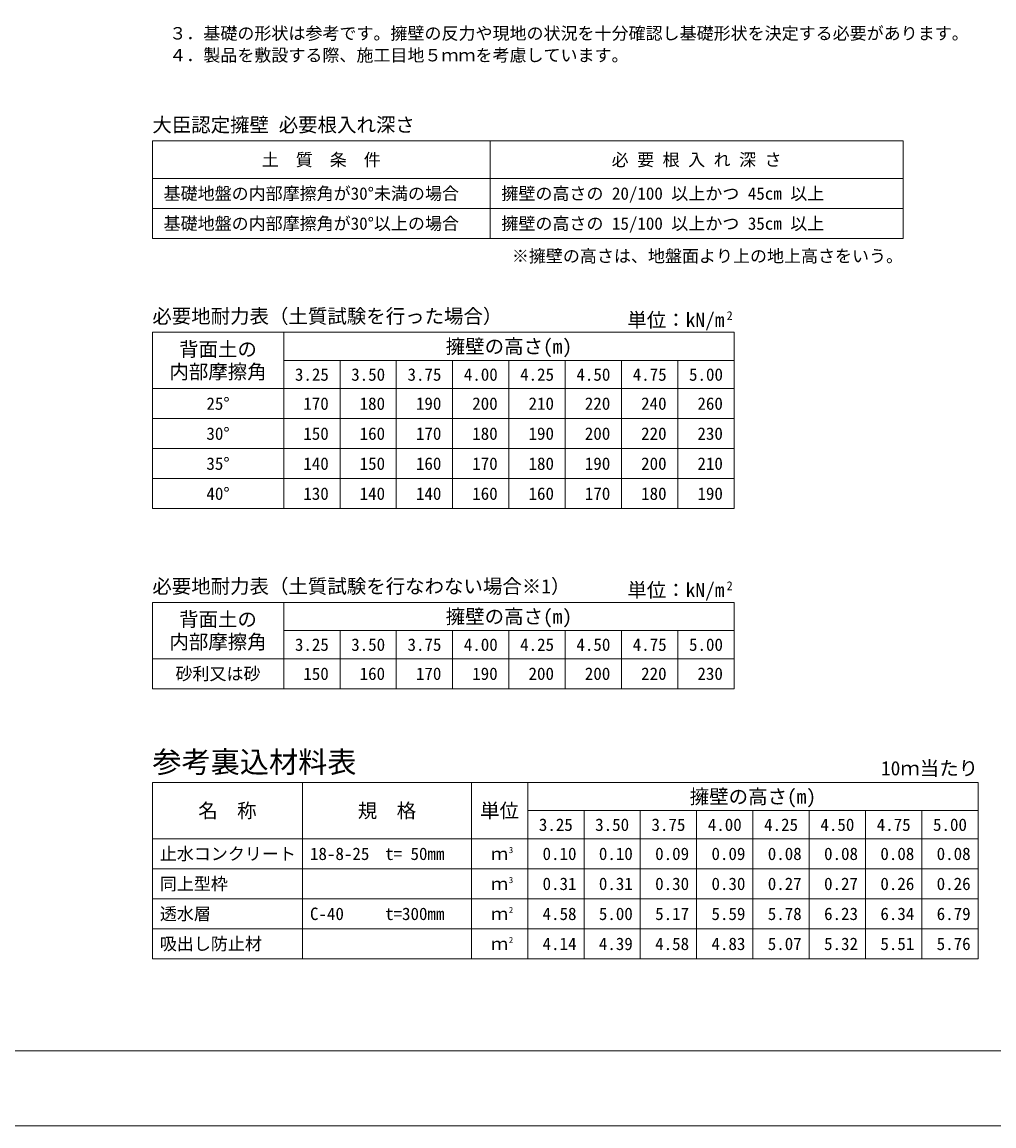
# Model space of a CAD drawing. Units: millimetres at full size; details may follow other scales. Extents: x 0 to 42050, y 0 to 29700.
# Drawn here: x 21025 to 33970, y 0 to 14712 of the extents above; entities that cross this region are included whole.
import ezdxf
from ezdxf.enums import TextEntityAlignment as Align

# ---------------------------------------------------------------- set-up
doc = ezdxf.new("R2010")
doc.units = ezdxf.units.MM
doc.header["$LTSCALE"] = 50
for name, color, linetype, lineweight in [('D-DOC', 7, 'Continuous', 13), ('D-MTR-FRAM', 7, 'Continuous', 13), ('D-MTR-LINE', 7, 'Continuous', 13), ('D-TTL', 2, 'Continuous', 13), ('D-TTL-TXT', 7, 'Continuous', 13)]:
    doc.layers.add(name, color=color, linetype=linetype, lineweight=lineweight)
doc.layers.add('D-MTR', color=7, linetype='Continuous')
doc.layers.add('D-MTR-TXT', color=7, linetype='Continuous')
doc.styles.add('ＭＳ ゴシック', font='')
doc.styles.get('ＭＳ ゴシック').set_extended_font_data('MS Gothic')

msp = doc.modelspace()

# ---------------------------------------------------------------- linework, layer by layer
at = {"layer": 'D-DOC'}
for p, q in [((22760, 13126.95), (32760, 13126.95)), ((22760, 13126.95), (22760, 11826.95)), ((27260, 13126.95), (27260, 11826.95)), ((32760, 13126.95), (32760, 11826.95)), ((22760, 12626.95), (32760, 12626.95)), ((22760, 12226.95), (32760, 12226.95)), ((22760, 11826.95), (32760, 11826.95))]:
    msp.add_line(p, q, dxfattribs=at)
at = {"layer": 'D-MTR-FRAM'}
for p, q in [((22760, 10576.95), (30510, 10576.95)), ((22760, 10576.95), (22760, 8226.95)), ((24510, 10201.95), (30510, 10201.95)), ((22760, 6976.95), (30510, 6976.95)), ((22760, 6976.95), (22760, 5826.95)), ((24510, 6601.95), (30510, 6601.95)), ((22760, 4576.95), (33760, 4576.95)), ((22760, 4576.95), (22760, 2226.95)), ((33760, 4576.95), (33760, 2226.95)), ((27760, 4201.95), (33760, 4201.95))]:
    msp.add_line(p, q, dxfattribs=at)
at = {"layer": 'D-MTR-LINE'}
for p, q in [((24510, 10576.95), (24510, 8226.95)), ((30510, 10576.95), (30510, 8226.95)), ((25260, 10201.95), (25260, 8226.95)), ((26010, 10201.95), (26010, 8226.95)), ((26760, 10201.95), (26760, 8226.95)), ((27510, 10201.95), (27510, 8226.95)), ((28260, 10201.95), (28260, 8226.95)), ((29010, 10201.95), (29010, 8226.95)), ((29760, 10201.95), (29760, 8226.95)), ((22760, 9826.95), (30510, 9826.95)), ((22760, 9426.95), (30510, 9426.95)), ((22760, 9026.95), (30510, 9026.95)), ((22760, 8626.95), (30510, 8626.95)), ((22760, 8226.95), (30510, 8226.95)), ((24510, 6976.95), (24510, 5826.95)), ((30510, 6976.95), (30510, 5826.95)), ((25260, 6601.95), (25260, 5826.95)), ((26010, 6601.95), (26010, 5826.95)), ((26760, 6601.95), (26760, 5826.95)), ((27510, 6601.95), (27510, 5826.95)), ((28260, 6601.95), (28260, 5826.95)), ((29010, 6601.95), (29010, 5826.95)), ((29760, 6601.95), (29760, 5826.95)), ((22760, 6226.95), (30510, 6226.95)), ((22760, 5826.95), (30510, 5826.95)), ((24760, 4576.95), (24760, 2226.95)), ((27010, 4576.95), (27010, 2226.95)), ((27760, 4576.95), (27760, 2226.95)), ((28510, 4201.95), (28510, 2226.95)), ((29260, 4201.95), (29260, 2226.95)), ((30010, 4201.95), (30010, 2226.95)), ((30760, 4201.95), (30760, 2226.95)), ((31510, 4201.95), (31510, 2226.95)), ((32260, 4201.95), (32260, 2226.95)), ((33010, 4201.95), (33010, 2226.95)), ((22760, 3826.95), (33760, 3826.95)), ((22760, 3426.95), (33760, 3426.95)), ((22760, 3026.95), (33760, 3026.95)), ((22760, 2626.95), (33760, 2626.95)), ((22760, 2226.95), (33760, 2226.95))]:
    msp.add_line(p, q, dxfattribs=at)
at = {"layer": 'D-TTL'}
for points in [[(0, 0), (42050, 0), (42050, 29700), (0, 29700)], [(1000, 1000), (41050, 1000), (41050, 28700), (1000, 28700)]]:
    msp.add_lwpolyline(points, close=True, dxfattribs=at)

# ---------------------------------------------------------------- texts
at = {"layer": 'D-DOC', "style": 'ＭＳ ゴシック'}
for s, p in [('\u3000３．基礎の形状は参考です。擁壁の反力や現地の状況を十分確認し基礎形状を決定する必要があります。', (22760, 14645.24)), ('\u3000４．製品を敷設する際、施工目地５ｍｍを考慮しています。', (22760, 14353.57))]:
    msp.add_text(s, height=166.1, dxfattribs=at).set_placement(p, align=Align.TOP_LEFT)
for s, p in [('大臣認定擁壁 必要根入れ深さ', (22760, 13190.53)), ('必要地耐力表（土質試験を行った場合）', (22760, 10640.53)), ('必要地耐力表（土質試験を行なわない場合※1）', (22760, 7040.53))]:
    msp.add_text(s, height=189.9, dxfattribs=at).set_placement(p, align=Align.BOTTOM_LEFT)
for s, p in [('土\u3000質\u3000条\u3000件', (25010, 12876.95)), ('必 要 根 入 れ 深 さ', (30010, 12876.95))]:
    msp.add_text(s, height=166.1, dxfattribs=at).set_placement(p, align=Align.MIDDLE_CENTER)
for s, p in [('基礎地盤の内部摩擦角が30°未満の場合', (22910, 12426.95)), ('擁壁の高さの 20/100 以上かつ 45cm 以上', (27410, 12426.95)), ('基礎地盤の内部摩擦角が30°以上の場合', (22910, 12026.95)), ('擁壁の高さの 15/100 以上かつ 35cm 以上', (27410, 12026.95))]:
    msp.add_text(s, height=166.1, dxfattribs=at).set_placement(p, align=Align.MIDDLE_LEFT)
msp.add_text('※擁壁の高さは、地盤面より上の地上高さをいう。', height=166.1, dxfattribs=at).set_placement((32760, 11676.95), align=Align.TOP_RIGHT)
at = {"layer": 'D-MTR', "style": 'ＭＳ ゴシック'}
for s, p in [('単位：kN/m ', (30510, 10590.53)), ('単位：kN/m ', (30510, 6990.53)), ('10ｍ当たり', (33760, 4615.53))]:
    msp.add_text(s, height=189.9, dxfattribs=at).set_placement(p, align=Align.BOTTOM_RIGHT)
msp.add_text('参考裏込材料表', height=284.8, dxfattribs=at).set_placement((22760, 4622.32), align=Align.BOTTOM_LEFT)
at = {"layer": 'D-MTR-TXT', "style": 'ＭＳ ゴシック'}
for s, height, p in [('背面土の', 189.9, (23635, 10351.95)), ('擁壁の高さ(m)', 189.9, (27510, 10389.45)), ('内部摩擦角', 189.9, (23635, 10051.95)), ('3.25', 166.1, (24885, 10014.45)), ('3.50', 166.1, (25635, 10014.45)), ('3.75', 166.1, (26385, 10014.45)), ('4.00', 166.1, (27135, 10014.45)), ('4.25', 166.1, (27885, 10014.45)), ('4.50', 166.1, (28635, 10014.45)), ('4.75', 166.1, (29385, 10014.45)), ('5.00', 166.1, (30135, 10014.45)), ('25°', 166.1, (23635, 9626.95)), ('30°', 166.1, (23635, 9226.95)), ('35°', 166.1, (23635, 8826.95)), ('40°', 166.1, (23635, 8426.95)), ('背面土の', 189.9, (23635, 6751.95)), ('擁壁の高さ(m)', 189.9, (27510, 6789.45)), ('内部摩擦角', 189.9, (23635, 6451.95)), ('3.25', 166.1, (24885, 6414.45)), ('3.50', 166.1, (25635, 6414.45)), ('3.75', 166.1, (26385, 6414.45)), ('4.00', 166.1, (27135, 6414.45)), ('4.25', 166.1, (27885, 6414.45)), ('4.50', 166.1, (28635, 6414.45)), ('4.75', 166.1, (29385, 6414.45)), ('5.00', 166.1, (30135, 6414.45)), ('砂利又は砂', 166.1, (23635, 6026.95)), ('擁壁の高さ(m)', 189.9, (30760, 4389.45)), ('名\u3000称', 189.9, (23760, 4201.95)), ('規\u3000格', 189.9, (25885, 4201.95)), ('単位', 189.9, (27385, 4201.95)), ('3.25', 166.1, (28135, 4014.45)), ('3.50', 166.1, (28885, 4014.45)), ('3.75', 166.1, (29635, 4014.45)), ('4.00', 166.1, (30385, 4014.45)), ('4.25', 166.1, (31135, 4014.45)), ('4.50', 166.1, (31885, 4014.45)), ('4.75', 166.1, (32635, 4014.45)), ('5.00', 166.1, (33385, 4014.45)), ('ｍ', 166.1, (27385, 3626.95)), ('ｍ', 166.1, (27385, 3226.95)), ('ｍ', 166.1, (27385, 2826.95)), ('ｍ', 166.1, (27385, 2426.95))]:
    msp.add_text(s, height=height, dxfattribs=at).set_placement(p, align=Align.MIDDLE_CENTER)
for s, p in [('170', (25110, 9626.95)), ('180', (25860, 9626.95)), ('190', (26610, 9626.95)), ('200', (27360, 9626.95)), ('210', (28110, 9626.95)), ('220', (28860, 9626.95)), ('240', (29610, 9626.95)), ('260', (30360, 9626.95)), ('150', (25110, 9226.95)), ('160', (25860, 9226.95)), ('170', (26610, 9226.95)), ('180', (27360, 9226.95)), ('190', (28110, 9226.95)), ('200', (28860, 9226.95)), ('220', (29610, 9226.95)), ('230', (30360, 9226.95)), ('140', (25110, 8826.95)), ('150', (25860, 8826.95)), ('160', (26610, 8826.95)), ('170', (27360, 8826.95)), ('180', (28110, 8826.95)), ('190', (28860, 8826.95)), ('200', (29610, 8826.95)), ('210', (30360, 8826.95)), ('130', (25110, 8426.95)), ('140', (25860, 8426.95)), ('140', (26610, 8426.95)), ('160', (27360, 8426.95)), ('160', (28110, 8426.95)), ('170', (28860, 8426.95)), ('180', (29610, 8426.95)), ('190', (30360, 8426.95)), ('150', (25110, 6026.95)), ('160', (25860, 6026.95)), ('170', (26610, 6026.95)), ('190', (27360, 6026.95)), ('200', (28110, 6026.95)), ('200', (28860, 6026.95)), ('220', (29610, 6026.95)), ('230', (30360, 6026.95)), ('0.10', (28410, 3626.95)), ('0.10', (29160, 3626.95)), ('0.09', (29910, 3626.95)), ('0.09', (30660, 3626.95)), ('0.08', (31410, 3626.95)), ('0.08', (32160, 3626.95)), ('0.08', (32910, 3626.95)), ('0.08', (33660, 3626.95)), ('0.31', (28410, 3226.95)), ('0.31', (29160, 3226.95)), ('0.30', (29910, 3226.95)), ('0.30', (30660, 3226.95)), ('0.27', (31410, 3226.95)), ('0.27', (32160, 3226.95)), ('0.26', (32910, 3226.95)), ('0.26', (33660, 3226.95)), ('4.58', (28410, 2826.95)), ('5.00', (29160, 2826.95)), ('5.17', (29910, 2826.95)), ('5.59', (30660, 2826.95)), ('5.78', (31410, 2826.95)), ('6.23', (32160, 2826.95)), ('6.34', (32910, 2826.95)), ('6.79', (33660, 2826.95)), ('4.14', (28410, 2426.95)), ('4.39', (29160, 2426.95)), ('4.58', (29910, 2426.95)), ('4.83', (30660, 2426.95)), ('5.07', (31410, 2426.95)), ('5.32', (32160, 2426.95)), ('5.51', (32910, 2426.95)), ('5.76', (33660, 2426.95))]:
    msp.add_text(s, height=166.1, dxfattribs=at).set_placement(p, align=Align.MIDDLE_RIGHT)
for s, p in [('止水コンクリート', (22860, 3626.95)), ('18-8-25', (24860, 3626.95)), ('t= 50mm', (25860, 3626.95)), ('同上型枠', (22860, 3226.95)), ('透水層', (22860, 2826.95)), ('C-40', (24860, 2826.95)), ('t=300mm', (25860, 2826.95)), ('吸出し防止材', (22860, 2426.95))]:
    msp.add_text(s, height=166.1, dxfattribs=at).set_placement(p, align=Align.MIDDLE_LEFT)
for s, p in [('3', (27510, 3611.01)), ('3', (27510, 3211.01)), ('2', (27510, 2811.01)), ('2', (27510, 2411.01))]:
    msp.add_text(s, height=83.07, dxfattribs=at).set_placement(p, align=Align.BOTTOM_LEFT)
at = {"layer": 'D-TTL-TXT', "style": 'ＭＳ ゴシック'}
for p in [(30410, 10704.19), (30410, 7104.19)]:
    msp.add_text('2', height=118.7, dxfattribs=at).set_placement(p, align=Align.BOTTOM_LEFT)

doc.saveas('drawing.dxf')
